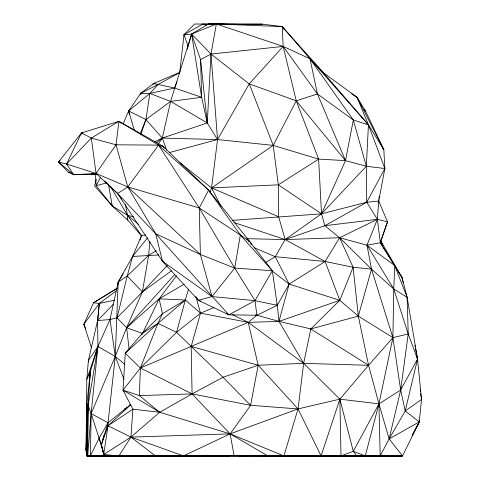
<?xml version="1.0" encoding="UTF-8"?>
<svg xmlns="http://www.w3.org/2000/svg" width="480" height="480" viewBox="0 0 480 480"><rect width="100%" height="100%" fill="white"/><g stroke="black" fill="none" stroke-linecap="round" stroke-linejoin="round"><path stroke-width="0.72" d="M126.702 455.754L133.386 455.88L86.604 455.904L86.064 449.856L86.802 379.362L88.392 360.444L97.602 320.55L99.312 303.432L116.16 290.976M110.556 318.168L97.926 346.518L90.294 371.676L88.086 405.396L87.72 455.904L91.14 413.592L97.926 346.518L97.602 320.55L113.406 304.194M118.14 284.262L118.164 282.096L132.588 256.446L141.48 235.716L140.844 234.402M378.846 199.626L378.72 201.096L387.51 221.856L380.766 240.942L402.15 277.77L407.136 297.348L417.528 359.118L421.518 399.474L419.268 421.914L402.54 455.904L86.604 455.904L94.884 455.916L87.294 455.904L88.086 405.396L97.926 346.518L115.272 356.424L124.8 364.332M94.884 455.916L90.396 455.904L91.14 413.592L88.086 405.396L86.946 403.698L90.294 371.676L86.802 379.362L97.926 346.518L88.392 360.444L88.626 361.884M412.074 435.63L419.268 421.914L405.21 410.994L400.674 390.054L392.904 337.626L393.768 288.984L394.704 265.548L380.334 242.742L377.376 219.336L378.72 201.096L384.858 168.516L383.826 149.652L365.526 110.988L357.036 97.248L323.67 72.954L309.978 58.788L282.216 26.598L262.386 24.162L208.248 24.108L191.598 34.026L170.604 101.394L162.306 138.072L158.22 144.276M87.294 455.904L86.064 449.856L86.946 403.698L86.61 419.928L87.048 417.018M188.496 289.296L185.304 300.054L162.438 313.716L157.89 323.424L140.394 368.01L139.362 395.604L159.696 412.266L230.13 433.866L283.896 455.904L371.94 455.76M86.652 452.544L86.064 449.856L88.086 405.396M351.414 93.582L357.036 97.248L368.436 124.842L366.342 166.26L366.744 202.248L377.376 219.336L387.51 221.856L380.334 242.742L402.15 277.77L403.122 282.9M382.872 148.536L383.826 149.652L368.436 124.842L323.67 72.954L282.216 26.598L216.366 24L210.978 54.042L207.258 122.934L217.542 139.542L211.548 187.896L209.988 192.822M86.61 419.928L87.12 413.25M89.388 383.55L90.294 371.676M378.966 198.156L379.092 196.692M149.898 241.476L148.638 255.33L142.38 291.924L126.606 327.708L115.272 356.424L91.14 413.592L102.972 450.33M97.314 323.514L97.602 320.55L110.004 319.554L117.048 317.838L142.38 291.924L167.286 265.566M97.5 321.996L99.312 303.432L114.402 300.21M179.682 73.074L183.972 34.71L194.55 24.018L236.478 24.24M97.014 455.904L97.716 455.904L87.39 455.904L402.54 455.904L389.13 438.912L378.942 403.848L368.574 365.298L310.806 328.938L278.994 321.39L256.884 315.24L228.852 314.832L155.724 233.79L127.782 186.93L116.034 144.816L118.914 121.314L163.032 146.274L208.59 190.14L249.726 241.548L272.322 270.714L277.266 305.322L278.994 321.39L303.654 363.348L339.846 399.162L353.286 451.326L356.838 455.904M277.59 455.76L259.986 455.886L283.896 455.904L298.032 408.912L303.654 363.348L310.806 328.938L339.792 300.324L353.112 267.252L339.606 237.732L324.858 225.708L321.516 213.828L318.624 159.102L296.244 100.806L283.152 46.416L282.216 26.598L284.256 29.724M247.008 238.674L285.162 239.574L339.606 237.732L366.99 245.202L394.704 265.548L407.136 297.348L408.216 333.942L400.674 390.054L389.13 438.912L380.184 455.91L360.642 455.892L367.77 455.904M104.574 455.904L104.028 455.898L103.662 454.524L108.048 425.754L108.048 422.766L115.272 356.424L118.164 282.096L123.126 273.852M81.21 134.406L81.462 132.954L118.914 121.314L158.55 145.11L208.59 190.14L240.336 235.002L272.322 270.714L255 300.636L228.852 314.832L198.438 300.324L162.474 261.264L117.588 193.5L109.59 185.76M82.938 133.176L81.462 132.954L58.482 162.024L66.558 164.01L96.036 173.442L127.782 186.93L199.26 207.966L240.336 235.002L234.702 268.098L211.998 296.592L198.438 300.324L196.314 297.288M130.626 404.586L108.048 422.766L101.364 444.756L104.028 455.898L123.306 455.886L118.896 455.904L103.662 454.524L101.364 444.756L108.048 425.754L130.92 437.118L183.48 455.904L230.13 433.866L250.59 405.324L258.162 365.238L248.232 322.38L232.164 314.508M188.748 44.046L191.598 34.026L216.366 24L283.152 46.416L309.978 58.788L353.322 120.018L345.486 160.62L321.516 213.828L285.162 239.574L275.262 256.68L265.644 262.44M234.06 222.552L285.162 239.574L324.858 225.708L377.376 219.336L366.99 245.202L371.508 269.16L392.904 337.626L378.942 403.848L365.274 455.904L353.286 451.326L341.004 455.904L286.422 455.76M419.202 420.438L419.268 421.914L389.13 438.912L405.21 410.994L417.528 359.118L415.446 348.126M147.798 237.612L132.588 256.446L127.23 276.036L117.048 317.838L126.606 327.708L142.278 333.396L157.89 323.424L185.304 300.054L200.508 313.152L248.232 322.38L278.994 321.39L339.792 300.324L358.32 316.116L392.904 337.626L408.216 333.942L417.528 359.118L400.674 390.054L378.942 403.848L353.286 451.326M96.186 179.394L94.596 185.838L112.266 206.034L127.74 220.098L141.48 235.716L145.674 235.008M101.1 446.454L101.478 445.014M102.798 439.968L104.118 434.922M112.35 455.904L118.896 455.904L130.92 437.118L132.9 409.17L123.036 390.126L140.394 368.01L176.592 332.268L185.304 300.054L159.138 298.83L126.606 327.708L129.108 349.182M278.994 321.39L289.128 284.088L275.262 256.68L253.998 247.644M267.72 455.904L230.13 433.866L192.078 393.906L191.178 346.416L200.508 313.152L195.888 296.562M187.32 49.062L188.34 45.48M141.858 334.83L159.138 298.83L176.538 275.742M140.268 94.704L140.694 93.312L153.576 83.514L179.442 72.546M392.904 337.626L368.574 365.298L339.846 399.162L321.084 455.94L298.032 408.912L258.162 365.238L191.178 346.416L140.394 368.01L125.262 353.196L142.278 333.396L162.438 313.716L159.138 298.83L184.2 284.124M140.1 239.844L141.48 235.716L127.47 215.262L110.43 186.378M140.934 134.31L145.926 119.532L149.85 93.426L158.1 84.462L179.508 72.684M177.006 81.75L174.57 88.032L149.85 93.426L140.694 93.312L128.634 110.964L123.174 123.84M140.16 133.83L145.926 119.532L170.604 101.394L201.66 97.284L200.586 59.586L191.598 34.026L210.978 54.042L249.234 83.886L296.244 100.806L345.486 160.62L366.342 166.26L384.858 168.516L366.744 202.248L324.858 225.708M91.416 347.64L83.88 324.246L93.534 302.76L117.066 288.264M97.128 174.42L73.752 174.696L66.558 164.01L81.462 132.954L91.332 138.048L116.034 144.816L158.55 145.11L163.032 146.274L164.244 148.14M90.396 455.904L99.138 438.036L108.048 422.766L91.14 413.592M100.554 177.198L96.174 185.694L112.266 206.034L127.47 215.262L138.438 224.25M208.59 190.14L199.26 207.966L200.358 254.466L211.998 296.592L255 300.636L277.266 305.322L289.128 284.088L325.122 261.492L339.606 237.732L377.376 219.336M412.596 434.496L413.298 433.17M414 431.85L419.268 421.914M169.188 152.622L217.542 139.542L249.234 83.886L283.152 46.416L317.454 93.948L345.486 160.62L318.624 159.102L273.21 145.398L217.542 139.542L162.306 138.072L154.38 141.912M86.064 449.856L86.814 448.632M152.802 84.768L153.576 83.514L155.046 83.508M116.034 144.816L96.036 173.442L73.752 174.696L68.658 172.446L58.482 162.024L60.15 160.59M121.134 123.252L118.914 121.314L91.332 138.048L96.036 173.442L117.588 193.5L127.782 186.93L158.55 145.11L199.26 207.966L234.702 268.098L255 300.636L256.884 315.24L248.232 322.38L191.178 346.416M85.776 329.064L83.88 324.246L99.312 303.432L93.534 302.76L116.964 288.468M126.606 327.708L174.762 274.524M66.558 164.01L91.332 138.048M123.978 379.224L115.272 356.424L110.004 319.554L118.164 282.096L127.23 276.036L148.638 255.33L156.228 250.716M130.776 404.724L108.048 425.754L132.9 409.17L159.696 412.266L192.078 393.906L223.038 377.274L258.162 365.238L303.654 363.348L368.574 365.298L358.32 316.116L353.112 267.252L325.122 261.492L275.262 256.68M156.546 142.8L162.306 138.072L207.258 122.934L200.586 59.586L210.978 54.042L283.152 46.416M123.936 391.272L123.036 390.126L125.262 353.196L157.89 323.424L176.592 332.268L200.508 313.152L214.068 307.488M171.438 270.846L142.38 291.924L127.23 276.036M405.21 410.994L421.518 399.474L420.714 393.54M180.006 162.78L211.548 187.896L273.21 145.398L296.244 100.806L317.454 93.948L353.322 120.018L368.436 124.842L384.858 168.516M221.31 206.898L211.548 187.896L278.322 184.836L318.624 159.102M103.662 454.524L130.92 437.118L159.696 412.266L123.036 390.126L139.362 395.604L192.078 393.906L250.59 405.324L298.032 408.912L339.846 399.162L378.942 403.848L380.184 455.91L372.498 455.898M227.472 24.24L202.8 24.06L183.972 34.71L188.058 45.984M140.694 93.312L158.1 84.462L174.57 88.032L201.66 97.284L207.258 122.934L170.604 101.394L149.85 93.426L128.634 110.964L129.462 114.558M185.328 34.188L183.972 34.71L191.418 34.458M192.51 455.766L196.194 455.904L155.364 455.904L130.92 437.118L230.13 433.866L298.032 408.912M124.23 408.948L126.33 408.294M129.09 405.078L130.5 404.652M260.958 24.582L262.386 24.162L208.248 24.108M310.806 328.938L358.32 316.116L371.508 269.16L339.606 237.732M106.752 182.898L96.174 185.694L95.43 173.976M126.156 407.826L127.62 407.574M346.68 455.94L348.132 455.706M242.43 455.706L239.502 455.724M379.716 455.94L389.112 455.736M221.256 455.76L218.328 455.754M117.45 455.79L115.974 455.94L121.386 455.934L98.22 455.964L98.682 455.946M304.806 455.946L369.09 455.79M116.376 455.748L167.916 455.748M351.918 455.754L338.748 455.94L343.98 455.754M393.66 455.898L402.54 455.904L360.642 455.892M376.374 455.772L374.286 455.946L387.99 455.916M108.888 455.904L106.53 455.916L109.248 455.748M117.714 455.916L144.738 455.766M190.89 455.892L192.378 455.778M232.08 220.374L321.516 213.828L366.744 202.248L378.72 201.096L378.798 202.572M132.588 256.446L158.898 254.958M111.126 455.904L113.292 455.754M130.794 455.76L128.574 455.904L133.386 455.88M330.054 455.742L317.7 455.766M264.906 455.772L238.296 455.76M267.036 455.772L280.266 455.766M356.01 455.886L358.866 455.754M381.09 455.934L385.308 455.76M278.136 455.862L310.554 455.766M248.262 455.754L240.966 455.946L299.346 455.946L294.924 455.748M229.476 455.76L214.782 455.766M117.144 455.904L98.22 455.964M276.396 455.904L293.388 455.904L292.71 455.898M367.038 456L372.408 455.946L360.312 455.856M394.134 455.862L389.004 455.91L401.454 455.874M339.288 455.904L340.986 455.892M384.594 455.796L351.72 455.946L394.284 455.904M112.71 455.946L117.636 455.94L116.328 455.76M155.364 455.904L229.296 455.898M165.798 455.748L248.886 456L245.16 455.754M125.688 455.862L165.846 455.946L147.972 455.76M385.212 455.904L387.882 455.91M143.268 455.886L165.846 455.946M300.474 455.754L305.592 455.946M246.756 455.904L248.886 456M367.566 455.76L370.518 455.946M281.916 455.778L283.896 455.904M195.432 455.76L198.372 455.946M68.658 172.446L70.116 172.548M91.29 173.97L97.128 174.36M353.112 267.252L371.508 269.16L393.768 288.984L407.136 297.348M105.072 455.784L106.458 455.934M168.054 455.742L169.536 455.916M329.4 455.712L330.84 455.922M160.86 145.83L163.032 146.274M153.576 83.514L158.1 84.462M255.426 314.934L256.884 315.24L277.266 305.322L276.786 303.924M125.4 204.372L127.47 215.262L133.908 217.002M202.8 24.06L206.316 25.128M248.298 241.098L249.726 241.548L251.634 244.752M198.438 300.324L200.478 301.05M121.608 198.894L117.588 193.5L155.724 233.79L200.358 254.466L234.702 268.098L272.322 270.714L271.17 269.868M211.548 187.896L278.646 216.774L285.162 239.574L325.122 261.492L339.792 300.324L289.128 284.088L271.956 270.834M140.394 368.01L192.078 393.906M353.826 95.376L357.036 97.248L383.826 149.652M226.422 313.272L228.852 314.832M249.234 83.886L273.21 145.398L278.322 184.836L321.516 213.828L366.342 166.26L353.322 120.018M240.336 235.002L249.726 241.548L246.936 239.1M211.998 296.592L162.474 261.264L161.556 259.284M248.232 322.38L303.654 363.348M163.638 262.206L162.474 261.264L155.724 233.79M364.386 110.04L365.526 110.988L363.81 109.548M58.482 162.024L73.752 174.696M127.782 186.93L200.358 254.466M104.79 181.116L107.988 184.212M176.592 332.268L223.038 377.274L250.59 405.324M368.436 124.842L309.978 58.788L317.454 93.948M394.704 265.548L402.15 277.77L402.678 280.704M382.884 245.682L380.766 240.942L380.334 242.742L366.99 245.202L393.768 288.984L408.216 333.942M83.88 324.246L84.774 326.292M127.146 218.736L127.74 220.098L127.47 215.262M166.752 150.294L162.306 138.072L145.926 119.532L128.634 110.964L134.28 130.044M111.534 203.916L112.266 206.034L108.546 184.728M99.138 438.036L103.926 453.762M416.34 354.036L417.528 359.118M414.894 345.192L415.17 346.662M230.13 433.866L234.144 455.904M191.598 34.026L201.66 97.284M420.21 389.838L420.414 391.32M210.978 54.042L217.542 139.542M339.846 399.162L341.004 455.904M278.322 184.836L278.646 216.774"/></g></svg>
